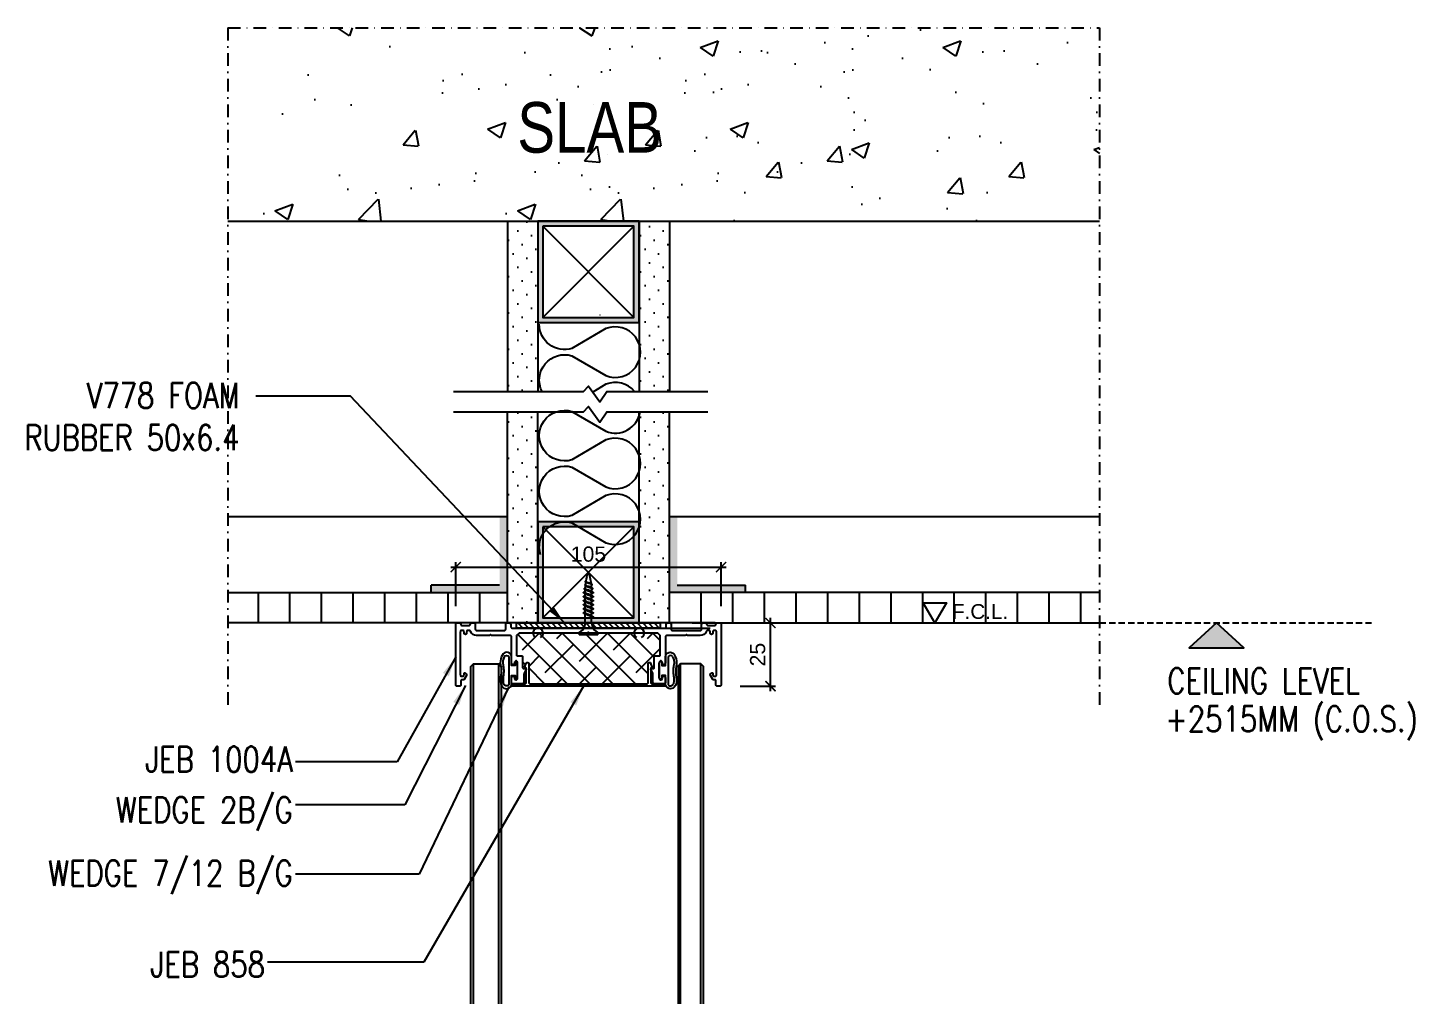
# Model space of a CAD drawing. Header units: millimetres. Extents: x 15742 to 451744, y -68201 to 290383.
# Drawn here: x 18895 to 19443, y 287188 to 287570 of the extents above; entities that cross this region are included whole.
import ezdxf
from ezdxf.enums import TextEntityAlignment as Align

# ---------------------------------------------------------------- set-up
doc = ezdxf.new("R2010")
doc.units = ezdxf.units.MM
doc.header["$LTSCALE"] = 10
doc.header["$MEASUREMENT"] = 0
doc.header["$PDMODE"] = 2
doc.header["$PDSIZE"] = -3
doc.linetypes.add('DASHDOT', pattern=[1, 0.5, -0.25, 0, -0.25])
doc.linetypes.add('HIDDEN', pattern=[0.375, 0.25, -0.125])
doc.layers.get('0').update_dxf_attribs({"linetype": 'CONTINUOUS'})
doc.layers.get('DEFPOINTS').update_dxf_attribs({"linetype": 'CONTINUOUS'})
for name, color, linetype in [('01APP', 1, 'CONTINUOUS'), ('03ABB', 3, 'CONTINUOUS'), ('03AFP', 3, 'CONTINUOUS'), ('03IPP-parttext', 7, 'CONTINUOUS'), ('04APP', 4, 'CONTINUOUS'), ('A-DETL-03', 3, 'CONTINUOUS'), ('A-FURN', 3, 'CONTINUOUS'), ('JEB-dim', 7, 'CONTINUOUS'), ('JEB-profile_0', 2, 'CONTINUOUS'), ('JEB-rockwool', 8, 'CONTINUOUS'), ('JEB-STAKE', 8, 'CONTINUOUS'), ('JEB-wedge', 2, 'CONTINUOUS'), ('Text', 7, 'CONTINUOUS')]:
    doc.layers.add(name, color=color, linetype=linetype)
doc.styles.add('DIM', font='ROMANS.shx', dxfattribs={"width": 0.8})
doc.styles.add('JDL', font='ARIALUNI.TTF', dxfattribs={"width": 0.8})
doc.styles.add('Swis721 Lt BT', font='swissl.ttf')
doc.dimstyles.new('1-1', dxfattribs={"dimtxt": 1.5, "dimasz": 1, "dimexe": 0.5, "dimexo": 2, "dimgap": 0.5, "dimtad": 1, "dimdec": 1, "dimrnd": 1, "dimzin": 12, "dimdsep": 46, "dimtxsty": 'Swis721 Lt BT', "dimblk": 'ARCHTICK', "dimcen": 2, "dimdle": 0.5, "dimclrd": 7, "dimclre": 7, "dimclrt": 2, "dimadec": 0, "dimazin": 0, "dimtfac": 1, "dimtdec": 1, "dimtmove": 0, "dimatfit": 3, "dimfxl": 0, "dimtolj": 1, "dimtzin": 0, "dimarcsym": 0})
doc.dimstyles.new('D-5', dxfattribs={"dimscale": 5, "dimtxt": 2, "dimasz": 1.5, "dimexe": 1, "dimexo": 1, "dimgap": 1, "dimtad": 1, "dimdec": 0, "dimzin": 0, "dimdsep": 46, "dimtxsty": 'DIM', "dimblk": 'ARCHTICK', "dimcen": 0, "dimclrd": 8, "dimclre": 8, "dimclrt": 3, "dimadec": 0, "dimazin": 0, "dimtfac": 0.5, "dimtdec": 0, "dimtix": 1, "dimtofl": 0, "dimtmove": 2, "dimatfit": 3, "dimfxl": 0, "dimtolj": 1, "dimtzin": 0, "dimarcsym": 0})
doc.dimstyles.new('JEB_SD_1-5', dxfattribs={"dimscale": 4, "dimtxt": 1.5, "dimasz": 1, "dimexe": 0.5, "dimexo": 2, "dimgap": 0.5, "dimtad": 1, "dimdec": 1, "dimlfac": -25, "dimrnd": 1, "dimzin": 12, "dimdsep": 46, "dimtxsty": 'Swis721 Lt BT', "dimblk": 'ARCHTICK', "dimcen": 2, "dimdle": 0.5, "dimclrd": 7, "dimclre": 7, "dimclrt": 4, "dimadec": 0, "dimazin": 0, "dimtfac": 1, "dimtdec": 1, "dimtmove": 0, "dimatfit": 3, "dimfxl": 0, "dimtolj": 1, "dimtzin": 0, "dimarcsym": 0})
pattern_1 = [(45, (-2009.422, 568.3564), (-1.79605122, 5.38815367), [0, -5.08])]

# ---------------------------------------------------------------- blocks, each defined once
blk = doc.blocks.new('JEB 858')
at = {"color": 2}
blk.add_lwpolyline([(-30.33, -0.5), (-29.98, -0.9, 0.217578), (-29.75, -1), (-25.1, -1, -0.414214), (-24.6, -1.5), (-24.6, -7.01, -0.365977), (-24.85, -7.3, 0.468466), (-25.08, -7.7), (-24.57, -9.11, 0.8391), (-23.6, -8.94), (-23.6, -1.5, -0.414214), (-23.1, -1), (0, -1), (23.1, -1, -0.414214), (23.6, -1.5), (23.6, -8.94, 0.8391), (24.57, -9.11), (25.08, -7.7, 0.468466), (24.85, -7.3, -0.365977), (24.6, -7.01), (24.6, -1.5, -0.414214), (25.1, -1), (29.75, -1, 0.217578), (29.98, -0.9), (30.33, -0.5, 0.642605), (30.1, 0), (0, 0), (-30.1, 0, 0.642605)], format="xyb", close=True, dxfattribs=at)
blk = doc.blocks.new('_ARCHTICK')
at = {"color": 0, "linetype": 'ByBlock', "const_width": 0.15}
blk.add_lwpolyline([(-0.5, -0.5), (0.5, 0.5)], dxfattribs=at)
blk = doc.blocks.new('*D1009')
at = {"layer": 'DEFPOINTS', "color": 0}
for p in [(19168.63, 287334.43), (19188.68, 287334.43), (19168.63, 287309.43)]:
    blk.add_point(p, dxfattribs=at)
at = {"layer": 'JEB-dim', "color": 7, "lineweight": -2}
for p, q in [((19176.63, 287334.43), (19190.68, 287334.43)), ((19188.68, 287307.43), (19188.68, 287336.43)), ((19176.63, 287309.43), (19190.68, 287309.43))]:
    blk.add_line(p, q, dxfattribs=at)
at = {"layer": 'JEB-dim', "color": 7, "lineweight": -2, "xscale": 4, "yscale": 4, "zscale": 4}
for p, rotation in [((19188.68, 287334.43), 90), ((19188.68, 287309.43), 270)]:
    blk.add_blockref('_ARCHTICK', p, dxfattribs=dict(at, rotation=rotation))
at = {"layer": 'JEB-dim', "color": 4, "insert": (19183.6, 287321.93), "char_height": 6, "attachment_point": 5, "rotation": 90, "style": 'Swis721 Lt BT'}
blk.add_mtext('\\A1;25', dxfattribs=at)
blk = doc.blocks.new('*D1010')
at = {"layer": 'DEFPOINTS', "color": 0}
for p in [(19169.13, 287356.51), (19064.33, 287333.13), (19169.13, 287333.13)]:
    blk.add_point(p, dxfattribs=at)
at = {"layer": 'JEB-dim', "color": 7, "lineweight": -2}
for p, q in [((19062.33, 287356.51), (19171.13, 287356.51)), ((19064.33, 287341.13), (19064.33, 287358.51)), ((19169.13, 287341.13), (19169.13, 287358.51))]:
    blk.add_line(p, q, dxfattribs=at)
at = {"layer": 'JEB-dim', "color": 7, "lineweight": -2, "xscale": 4, "yscale": 4, "zscale": 4, "rotation": 180}
blk.add_blockref('_ARCHTICK', (19064.33, 287356.51), dxfattribs=at)
at = {"layer": 'JEB-dim', "color": 7, "lineweight": -2, "xscale": 4, "yscale": 4, "zscale": 4}
blk.add_blockref('_ARCHTICK', (19169.13, 287356.51), dxfattribs=at)
at = {"layer": 'JEB-dim', "color": 4, "insert": (19116.73, 287361.6), "char_height": 6, "attachment_point": 5, "style": 'Swis721 Lt BT'}
blk.add_mtext('\\A1;105', dxfattribs=at)
blk = doc.blocks.new('25mm SCREW')
at = {"color": 9}
for p, q in [((0, 3.68), (0, -3.68)), ((0.6, 4), (0.6, -4)), ((4.8, 1.25), (8.14, 1.25)), ((8.76, 1.25), (9.77, 1.25)), ((10.36, 1.25), (11.37, 1.25)), ((11.96, 1.25), (12.97, 1.25)), ((13.56, 1.25), (14.57, 1.25)), ((15.16, 1.25), (16.17, 1.25)), ((16.76, 1.25), (17.77, 1.25)), ((4.8, -1.25), (6.83, -1.25)), ((7.42, -1.25), (8.43, -1.25)), ((7.62, -1.25), (8.63, -1.25)), ((9.02, -1.25), (10.03, -1.25)), ((10.62, -1.25), (11.63, -1.25)), ((12.22, -1.25), (13.23, -1.25)), ((13.82, -1.25), (14.83, -1.25)), ((15.42, -1.25), (16.43, -1.25)), ((18, -1.25), (17.02, -1.25))]:
    blk.add_line(p, q, dxfattribs=at)
for points in [[(8.04, 0.88, -0.007211), (7.94, 0.72, -0.013432), (7.89, 0.62, -0.001098), (7.84, 0.51, -0.000857), (7.77, 0.36, -0.019314), (7.71, 0.23, -0.011428), (7.63, 0)], [(7.79, 0, 0.00874), (7.87, 0.34, 0.014813), (7.93, 0.55, 0.000516), (8.05, 0.92, 0.005844), (8.06, 0.95, 0.005718), (8.14, 1.18, 0.004423), (8.26, 1.48, 0.00694), (8.28, 1.53, 0.003175), (8.33, 1.65, 0.052183), (8.39, 1.76, 0.054831), (8.48, 1.85, 0.087485), (8.53, 1.89, 0.095559), (8.59, 1.9, 0.095559), (8.65, 1.89, 0.087485), (8.71, 1.85, 0.054831), (8.8, 1.76, 0.052612), (8.86, 1.65, 0.002747), (8.89, 1.59, 0.001409), (8.93, 1.48, 0.008345), (8.97, 1.39, 0.005513), (9.02, 1.25)], [(8.76, 1.25, -0.049214), (8.67, 1.23, -0.089797), (8.63, 1.21, -0.029721), (8.54, 1.13, -0.054891), (8.49, 1.08, -0.005456), (8.44, 1.01, -0.008961), (8.42, 0.96, -0.006282), (8.31, 0.78, -0.007741), (8.23, 0.62, -0.007812), (8.21, 0.6, -0.000915), (8.1, 0.36, -0.019256), (8.04, 0.23, -0.011428), (7.96, 0)], [(9.64, 0.88, -0.007211), (9.54, 0.72, -0.013432), (9.49, 0.62, -0.001098), (9.44, 0.51, -0.000857), (9.37, 0.36, -0.019314), (9.31, 0.23, -0.011428), (9.23, 0)], [(9.39, 0, 0.00874), (9.47, 0.34, 0.014813), (9.53, 0.55, 0.000516), (9.65, 0.92, 0.005844), (9.66, 0.95, 0.005718), (9.74, 1.18, 0.004423), (9.86, 1.48, 0.00694), (9.88, 1.53, 0.003175), (9.93, 1.65, 0.052183), (9.99, 1.76, 0.054831), (10.08, 1.85, 0.087485), (10.13, 1.89, 0.095559), (10.19, 1.9, 0.095559), (10.25, 1.89, 0.087485), (10.31, 1.85, 0.054831), (10.4, 1.76, 0.052612), (10.46, 1.65, 0.002747), (10.49, 1.59, 0.001409), (10.53, 1.48, 0.008345), (10.57, 1.39, 0.005513), (10.62, 1.25)], [(10.36, 1.25, -0.049214), (10.27, 1.23, -0.089797), (10.23, 1.21, -0.029721), (10.14, 1.13, -0.054891), (10.09, 1.08, -0.005456), (10.04, 1.01, -0.008961), (10.02, 0.96, -0.006282), (9.91, 0.78, -0.007741), (9.83, 0.62, -0.007812), (9.81, 0.6, -0.000915), (9.7, 0.36, -0.019256), (9.64, 0.23, -0.011428), (9.56, 0)], [(11.24, 0.88, -0.007211), (11.14, 0.72, -0.013432), (11.09, 0.62, -0.001098), (11.04, 0.51, -0.000857), (10.97, 0.36, -0.019314), (10.91, 0.23, -0.011428), (10.83, 0)], [(10.99, 0, 0.00874), (11.07, 0.34, 0.014813), (11.13, 0.55, 0.000516), (11.25, 0.92, 0.005844), (11.26, 0.95, 0.005718), (11.34, 1.18, 0.004423), (11.46, 1.48, 0.00694), (11.48, 1.53, 0.003175), (11.53, 1.65, 0.052183), (11.59, 1.76, 0.054831), (11.68, 1.85, 0.087485), (11.73, 1.89, 0.095559), (11.79, 1.9, 0.095559), (11.85, 1.89, 0.087485), (11.91, 1.85, 0.054831), (12, 1.76, 0.052612), (12.06, 1.65, 0.002747), (12.09, 1.59, 0.001409), (12.13, 1.48, 0.008345), (12.17, 1.39, 0.005513), (12.22, 1.25)], [(11.96, 1.25, -0.049214), (11.87, 1.23, -0.089797), (11.83, 1.21, -0.029721), (11.74, 1.13, -0.054891), (11.69, 1.08, -0.005456), (11.64, 1.01, -0.008961), (11.62, 0.96, -0.006282), (11.51, 0.78, -0.007741), (11.43, 0.62, -0.007812), (11.41, 0.6, -0.000915), (11.3, 0.36, -0.019256), (11.24, 0.23, -0.011428), (11.16, 0)], [(12.84, 0.88, -0.007211), (12.74, 0.72, -0.013432), (12.69, 0.62, -0.001098), (12.64, 0.51, -0.000857), (12.57, 0.36, -0.019314), (12.51, 0.23, -0.011428), (12.43, 0)], [(12.59, 0, 0.00874), (12.67, 0.34, 0.014813), (12.73, 0.55, 0.000516), (12.85, 0.92, 0.005844), (12.86, 0.95, 0.005718), (12.94, 1.18, 0.004423), (13.06, 1.48, 0.00694), (13.08, 1.53, 0.003175), (13.13, 1.65, 0.052183), (13.19, 1.76, 0.054831), (13.28, 1.85, 0.087485), (13.33, 1.89, 0.095559), (13.39, 1.9, 0.095559), (13.45, 1.89, 0.087485), (13.51, 1.85, 0.054831), (13.6, 1.76, 0.052612), (13.66, 1.65, 0.002747), (13.69, 1.59, 0.001409), (13.73, 1.48, 0.008345), (13.77, 1.39, 0.005513), (13.82, 1.25)], [(13.56, 1.25, -0.049214), (13.47, 1.23, -0.089797), (13.43, 1.21, -0.029721), (13.34, 1.13, -0.054891), (13.29, 1.08, -0.005456), (13.24, 1.01, -0.008961), (13.22, 0.96, -0.006282), (13.11, 0.78, -0.007741), (13.03, 0.62, -0.007812), (13.01, 0.6, -0.000915), (12.9, 0.36, -0.019256), (12.84, 0.23, -0.011428), (12.76, 0)], [(14.44, 0.88, -0.007211), (14.34, 0.72, -0.013432), (14.29, 0.62, -0.001098), (14.24, 0.51, -0.000857), (14.17, 0.36, -0.019314), (14.11, 0.23, -0.011428), (14.03, 0)], [(14.19, 0, 0.00874), (14.27, 0.34, 0.014813), (14.33, 0.55, 0.000516), (14.45, 0.92, 0.005844), (14.46, 0.95, 0.005718), (14.54, 1.18, 0.004423), (14.66, 1.48, 0.00694), (14.68, 1.53, 0.003175), (14.73, 1.65, 0.052183), (14.79, 1.76, 0.054831), (14.88, 1.85, 0.087485), (14.93, 1.89, 0.095559), (14.99, 1.9, 0.095559), (15.05, 1.89, 0.087485), (15.11, 1.85, 0.054831), (15.2, 1.76, 0.052612), (15.26, 1.65, 0.002747), (15.29, 1.59, 0.001409), (15.33, 1.48, 0.008345), (15.37, 1.39, 0.005513), (15.42, 1.25)], [(15.16, 1.25, -0.049214), (15.07, 1.23, -0.089797), (15.03, 1.21, -0.029721), (14.94, 1.13, -0.054891), (14.89, 1.08, -0.005456), (14.84, 1.01, -0.008961), (14.82, 0.96, -0.006282), (14.71, 0.78, -0.007741), (14.63, 0.62, -0.007812), (14.61, 0.6, -0.000915), (14.5, 0.36, -0.019256), (14.44, 0.23, -0.011428), (14.36, 0)], [(16.04, 0.88, -0.007211), (15.94, 0.72, -0.013432), (15.89, 0.62, -0.001098), (15.84, 0.51, -0.000857), (15.77, 0.36, -0.019314), (15.71, 0.23, -0.011428), (15.63, 0)], [(15.79, 0, 0.00874), (15.87, 0.34, 0.014813), (15.93, 0.55, 0.000516), (16.05, 0.92, 0.005844), (16.06, 0.95, 0.005718), (16.14, 1.18, 0.004423), (16.26, 1.48, 0.00694), (16.28, 1.53, 0.003175), (16.33, 1.65, 0.052183), (16.39, 1.76, 0.054831), (16.48, 1.85, 0.087485), (16.53, 1.89, 0.095559), (16.59, 1.9, 0.095559), (16.65, 1.89, 0.087485), (16.71, 1.85, 0.054831), (16.8, 1.76, 0.052612), (16.86, 1.65, 0.002747), (16.89, 1.59, 0.001409), (16.93, 1.48, 0.008345), (16.97, 1.39, 0.005513), (17.02, 1.25)], [(16.76, 1.25, -0.049214), (16.67, 1.23, -0.089797), (16.63, 1.21, -0.029721), (16.54, 1.13, -0.054891), (16.49, 1.08, -0.005456), (16.44, 1.01, -0.008961), (16.42, 0.96, -0.006282), (16.31, 0.78, -0.007741), (16.23, 0.62, -0.007812), (16.21, 0.6, -0.000915), (16.1, 0.36, -0.019256), (16.04, 0.23, -0.011428), (15.96, 0)], [(17.62, 0.81, -0.013147), (17.48, 0.57, -0.013432), (17.44, 0.5, -0.001098), (17.4, 0.41, -0.000857), (17.34, 0.29, -0.019314), (17.29, 0.18, -0.011428), (17.23, 0)], [(19.11, 0.73, -0.013147), (18.98, 0.51, -0.013432), (18.95, 0.45, -0.001098), (18.91, 0.37, -0.000857), (18.85, 0.26, -0.019314), (18.81, 0.16, -0.011428), (18.75, 0)], [(7.79, 0, 0.00874), (7.71, -0.34, 0.014813), (7.66, -0.55, 0.000516), (7.54, -0.92, 0.005844), (7.53, -0.95, 0.005718), (7.45, -1.18, 0.004423), (7.33, -1.48, 0.00694), (7.31, -1.53, 0.003175), (7.26, -1.65, 0.052183), (7.2, -1.76, 0.054831), (7.11, -1.85, 0.087485), (7.05, -1.89, 0.095559), (6.99, -1.9, 0.095559), (6.93, -1.89, 0.087485), (6.88, -1.85, 0.054831), (6.79, -1.76, 0.052612), (6.73, -1.65, 0.002747), (6.7, -1.59, 0.001409), (6.66, -1.48, 0.008345), (6.62, -1.39, 0.005513), (6.57, -1.25)], [(6.83, -1.25, -0.049214), (6.91, -1.23, -0.089797), (6.96, -1.21, -0.029721), (7.05, -1.13, -0.054891), (7.09, -1.08, -0.005456), (7.14, -1.01, -0.008961), (7.17, -0.96, -0.006282), (7.28, -0.78, -0.007741), (7.36, -0.63, -0.007812), (7.38, -0.6, -0.000915), (7.49, -0.36, -0.019256), (7.55, -0.23, -0.011428), (7.63, 0)], [(7.55, -0.88, -0.007211), (7.65, -0.72, -0.013432), (7.69, -0.63, -0.001098), (7.75, -0.51, -0.000857), (7.82, -0.36, -0.019314), (7.88, -0.23, -0.011428), (7.96, 0)], [(9.39, 0, 0.00874), (9.31, -0.34, 0.014813), (9.26, -0.55, 0.000516), (9.14, -0.92, 0.005844), (9.13, -0.95, 0.005718), (9.05, -1.18, 0.004423), (8.93, -1.48, 0.00694), (8.91, -1.53, 0.003175), (8.86, -1.65, 0.052183), (8.8, -1.76, 0.054831), (8.71, -1.85, 0.087485), (8.65, -1.89, 0.095559), (8.59, -1.9, 0.095559), (8.53, -1.89, 0.087485), (8.48, -1.85, 0.054831), (8.39, -1.76, 0.052612), (8.33, -1.65, 0.002747), (8.3, -1.59, 0.001409), (8.26, -1.48, 0.008345), (8.22, -1.39, 0.005513), (8.17, -1.25)], [(8.43, -1.25, -0.049214), (8.51, -1.23, -0.089797), (8.56, -1.21, -0.029721), (8.65, -1.13, -0.054891), (8.69, -1.08, -0.005456), (8.74, -1.01, -0.008961), (8.77, -0.96, -0.006282), (8.88, -0.78, -0.007741), (8.96, -0.63, -0.007812), (8.98, -0.6, -0.000915), (9.09, -0.36, -0.019256), (9.15, -0.23, -0.011428), (9.23, 0)], [(9.15, -0.88, -0.007211), (9.25, -0.72, -0.013432), (9.29, -0.63, -0.001098), (9.35, -0.51, -0.000857), (9.42, -0.36, -0.019314), (9.48, -0.23, -0.011428), (9.56, 0)], [(10.99, 0, 0.00874), (10.91, -0.34, 0.014813), (10.86, -0.55, 0.000516), (10.74, -0.92, 0.005844), (10.73, -0.95, 0.005718), (10.65, -1.18, 0.004423), (10.53, -1.48, 0.00694), (10.51, -1.53, 0.003175), (10.46, -1.65, 0.052183), (10.4, -1.76, 0.054831), (10.31, -1.85, 0.087485), (10.25, -1.89, 0.095559), (10.19, -1.9, 0.095559), (10.13, -1.89, 0.087485), (10.08, -1.85, 0.054831), (9.99, -1.76, 0.052612), (9.93, -1.65, 0.002747), (9.9, -1.59, 0.001409), (9.86, -1.48, 0.008345), (9.82, -1.39, 0.005513), (9.77, -1.25)], [(10.03, -1.25, -0.049214), (10.11, -1.23, -0.089797), (10.16, -1.21, -0.029721), (10.25, -1.13, -0.054891), (10.29, -1.08, -0.005456), (10.34, -1.01, -0.008961), (10.37, -0.96, -0.006282), (10.48, -0.78, -0.007741), (10.56, -0.63, -0.007812), (10.58, -0.6, -0.000915), (10.69, -0.36, -0.019256), (10.75, -0.23, -0.011428), (10.83, 0)], [(10.75, -0.88, -0.007211), (10.85, -0.72, -0.013432), (10.89, -0.63, -0.001098), (10.95, -0.51, -0.000857), (11.02, -0.36, -0.019314), (11.08, -0.23, -0.011428), (11.16, 0)], [(12.59, 0, 0.00874), (12.51, -0.34, 0.014813), (12.46, -0.55, 0.000516), (12.34, -0.92, 0.005844), (12.33, -0.95, 0.005718), (12.25, -1.18, 0.004423), (12.13, -1.48, 0.00694), (12.11, -1.53, 0.003175), (12.06, -1.65, 0.052183), (12, -1.76, 0.054831), (11.91, -1.85, 0.087485), (11.85, -1.89, 0.095559), (11.79, -1.9, 0.095559), (11.73, -1.89, 0.087485), (11.68, -1.85, 0.054831), (11.59, -1.76, 0.052612), (11.53, -1.65, 0.002747), (11.5, -1.59, 0.001409), (11.46, -1.48, 0.008345), (11.42, -1.39, 0.005513), (11.37, -1.25)], [(11.63, -1.25, -0.049214), (11.71, -1.23, -0.089797), (11.76, -1.21, -0.029721), (11.85, -1.13, -0.054891), (11.89, -1.08, -0.005456), (11.94, -1.01, -0.008961), (11.97, -0.96, -0.006282), (12.08, -0.78, -0.007741), (12.16, -0.63, -0.007812), (12.18, -0.6, -0.000915), (12.29, -0.36, -0.019256), (12.35, -0.23, -0.011428), (12.43, 0)], [(12.35, -0.88, -0.007211), (12.45, -0.72, -0.013432), (12.49, -0.63, -0.001098), (12.55, -0.51, -0.000857), (12.62, -0.36, -0.019314), (12.68, -0.23, -0.011428), (12.76, 0)], [(14.19, 0, 0.00874), (14.11, -0.34, 0.014813), (14.06, -0.55, 0.000516), (13.94, -0.92, 0.005844), (13.93, -0.95, 0.005718), (13.85, -1.18, 0.004423), (13.73, -1.48, 0.00694), (13.71, -1.53, 0.003175), (13.66, -1.65, 0.052183), (13.6, -1.76, 0.054831), (13.51, -1.85, 0.087485), (13.45, -1.89, 0.095559), (13.39, -1.9, 0.095559), (13.33, -1.89, 0.087485), (13.28, -1.85, 0.054831), (13.19, -1.76, 0.052612), (13.13, -1.65, 0.002747), (13.1, -1.59, 0.001409), (13.06, -1.48, 0.008345), (13.02, -1.39, 0.005513), (12.97, -1.25)], [(13.23, -1.25, -0.049214), (13.31, -1.23, -0.089797), (13.36, -1.21, -0.029721), (13.45, -1.13, -0.054891), (13.49, -1.08, -0.005456), (13.54, -1.01, -0.008961), (13.57, -0.96, -0.006282), (13.68, -0.78, -0.007741), (13.76, -0.63, -0.007812), (13.78, -0.6, -0.000915), (13.89, -0.36, -0.019256), (13.95, -0.23, -0.011428), (14.03, 0)], [(13.95, -0.88, -0.007211), (14.05, -0.72, -0.013432), (14.09, -0.63, -0.001098), (14.15, -0.51, -0.000857), (14.22, -0.36, -0.019314), (14.28, -0.23, -0.011428), (14.36, 0)], [(15.79, 0, 0.00874), (15.71, -0.34, 0.014813), (15.66, -0.55, 0.000516), (15.54, -0.92, 0.005844), (15.53, -0.95, 0.005718), (15.45, -1.18, 0.004423), (15.33, -1.48, 0.00694), (15.31, -1.53, 0.003175), (15.26, -1.65, 0.052183), (15.2, -1.76, 0.054831), (15.11, -1.85, 0.087485), (15.05, -1.89, 0.095559), (14.99, -1.9, 0.095559), (14.93, -1.89, 0.087485), (14.88, -1.85, 0.054831), (14.79, -1.76, 0.052612), (14.73, -1.65, 0.002747), (14.7, -1.59, 0.001409), (14.66, -1.48, 0.008345), (14.62, -1.39, 0.005513), (14.57, -1.25)], [(14.83, -1.25, -0.049214), (14.91, -1.23, -0.089797), (14.96, -1.21, -0.029721), (15.05, -1.13, -0.054891), (15.09, -1.08, -0.005456), (15.14, -1.01, -0.008961), (15.17, -0.96, -0.006282), (15.28, -0.78, -0.007741), (15.36, -0.63, -0.007812), (15.38, -0.6, -0.000915), (15.49, -0.36, -0.019256), (15.55, -0.23, -0.011428), (15.63, 0)], [(15.55, -0.88, -0.007211), (15.65, -0.72, -0.013432), (15.69, -0.63, -0.001098), (15.75, -0.51, -0.000857), (15.82, -0.36, -0.019314), (15.88, -0.23, -0.011428), (15.96, 0)], [(17.39, 0, 0.00874), (17.31, -0.34, 0.014813), (17.26, -0.55, 0.000516), (17.14, -0.92, 0.005844), (17.13, -0.95, 0.005718), (17.05, -1.18, 0.004423), (16.93, -1.48, 0.00694), (16.91, -1.53, 0.003175), (16.86, -1.65, 0.052183), (16.8, -1.76, 0.054831), (16.71, -1.85, 0.087485), (16.65, -1.89, 0.095559), (16.59, -1.9, 0.095559), (16.53, -1.89, 0.087485), (16.48, -1.85, 0.054831), (16.39, -1.76, 0.052612), (16.33, -1.65, 0.002747), (16.3, -1.59, 0.001409), (16.26, -1.48, 0.008345), (16.22, -1.39, 0.005513), (16.17, -1.25)], [(16.43, -1.25, -0.049214), (16.51, -1.23, -0.089797), (16.56, -1.21, -0.029721), (16.65, -1.13, -0.054891), (16.69, -1.08, -0.005456), (16.74, -1.01, -0.008961), (16.77, -0.96, -0.006282), (16.88, -0.78, -0.007741), (16.96, -0.63, -0.007812), (16.98, -0.6, -0.000915), (17.09, -0.36, -0.019256), (17.15, -0.23, -0.011428), (17.23, 0)], [(17.15, -0.88, -0.007211), (17.25, -0.72, -0.013432), (17.29, -0.63, -0.001098), (17.35, -0.51, -0.000857), (17.42, -0.36, -0.019314), (17.48, -0.23, -0.011428), (17.56, 0)], [(18.69, -0.79, -0.007211), (18.77, -0.64, -0.013432), (18.81, -0.56, -0.001098), (18.86, -0.46, -0.000857), (18.93, -0.32, -0.019314), (18.98, -0.2, -0.011428), (19.05, 0)], [(20.2, -0.7, -0.007211), (20.28, -0.57, -0.013432), (20.32, -0.5, -0.001098), (20.36, -0.4, -0.000857), (20.42, -0.28, -0.019314), (20.46, -0.18, -0.011428), (20.53, 0)]]:
    blk.add_lwpolyline(points, format="xyb", dxfattribs=at)
for centre, radius, start, end in [((2.69, -0.68), 5.13, 114.0339, 121.623), ((4.8, 5.83), 4.58, 203.5695, 270), ((26.17, -1.89), 8.97, 165.8306, 167.8335), ((20.5, -0.46), 3.12, 162.4358, 165.8306), ((177.1, -50.03), 167.39, 162.3176, 162.4358), ((30.86, -4.45), 14.02, 158.8972, 161.5161), ((18.86, 0.42), 1.31, 160.9782, 162.3176), ((26.58, -2.24), 9.46, 159.6678, 160.9782), ((32.53, -4.45), 15.81, 158.654, 159.6678), ((22.39, -1.18), 4.94, 154.4845, 158.8972), ((19.53, 0.63), 1.85, 157.0634, 158.654), ((25.98, -2.1), 8.86, 156.3359, 157.0634), ((18.38, 1.23), 0.559, 144.3872, 156.3359), ((18.34, 1.26), 0.506, 131.8335, 144.3872), ((190.32, -81.33), 191.03, 154.3856, 154.4845), ((18.11, 1.51), 0.172, 111.8342, 131.8335), ((18.1, 1.54), 0.145, 90, 111.8342), ((18, -18.97), 20.22, 86.3599, 89.8018), ((18.1, 1.54), 0.145, 68.1658, 90), ((18.09, 1.51), 0.172, 48.1665, 68.1658), ((17.87, 1.26), 0.509, 35.6128, 48.1665), ((17.83, 1.24), 0.552, 23.5662, 35.6128), ((13.7, -0.56), 5.06, 22.9366, 23.5662), ((0.64, -6.09), 19.24, 22.6138, 22.9366), ((16.06, 0.33), 2.54, 21.1186, 22.6138), ((26.76, -1.69), 8.04, 165.8306, 167.8335), ((21.68, -0.41), 2.8, 162.4358, 165.8306), ((161.98, -44.82), 149.96, 162.3176, 162.4358), ((31.98, -4.32), 13.63, 158.8972, 161.5161), ((27.13, -2.01), 8.48, 159.6678, 160.9782), ((20.22, 0.37), 1.17, 160.9782, 162.3176), ((32.46, -3.98), 14.16, 158.654, 159.6678), ((23.74, -1.14), 4.8, 154.4845, 158.8972), ((20.82, 0.57), 1.66, 157.0634, 158.654), ((26.6, -1.88), 7.94, 156.3359, 157.0634), ((19.78, 1.11), 0.501, 144.3872, 156.3359), ((19.75, 1.13), 0.454, 131.8335, 144.3872), ((186.97, -79.06), 185.68, 154.3935, 154.4845), ((19.55, 1.36), 0.155, 111.8342, 131.8335), ((19.54, 1.38), 0.13, 90, 111.8342), ((19.54, 1.38), 0.13, 68.1658, 90), ((18, -18.97), 20.22, 82.2383, 85.6456), ((19.53, 1.36), 0.155, 48.1665, 68.1658), ((19.33, 1.13), 0.456, 35.6128, 48.1665), ((19.3, 1.11), 0.495, 23.5662, 35.6128), ((15.59, -0.51), 4.53, 22.9366, 23.5662), ((3.9, -5.46), 17.24, 22.6138, 22.9366), ((17.71, 0.3), 2.28, 22.5634, 22.6138), ((23.56, -1.07), 3.37, 158.8972, 161.5161), ((27.34, -1.5), 7.11, 165.8306, 167.8335), ((21.52, -0.28), 1.18, 155.9981, 158.8972), ((22.85, -0.36), 2.47, 162.4358, 165.8306), ((146.89, -39.63), 132.58, 162.3176, 162.4358), ((31.95, -3.82), 12.05, 158.8972, 161.5161), ((27.67, -1.78), 7.49, 159.6678, 160.9782), ((21.56, 0.33), 1.03, 160.9782, 162.3176), ((32.38, -3.52), 12.52, 158.654, 159.6678), ((24.67, -1.01), 4.25, 154.4845, 158.8972), ((22.09, 0.5), 1.47, 157.0634, 158.654), ((27.2, -1.66), 7.02, 156.3359, 157.0634), ((21.18, 0.98), 0.443, 144.3872, 156.3359), ((21.14, 1), 0.401, 131.8335, 144.3872), ((168.99, -69.89), 164.15, 154.401, 154.4845), ((20.97, 1.2), 0.137, 111.8342, 131.8335), ((20.96, 1.22), 0.115, 90, 111.8342), ((18, -18.97), 20.22, 69.7507, 81.6233), ((20.96, 1.22), 0.115, 68.1658, 90), ((20.95, 1.2), 0.137, 48.1665, 68.1658), ((20.77, 1), 0.403, 35.6128, 48.1665), ((20.74, 0.98), 0.437, 23.5662, 35.6128), ((17.47, -0.45), 4.01, 22.9366, 23.5662), ((7.13, -4.82), 15.24, 22.6138, 22.9366), ((19.34, 0.26), 2.01, 21.3273, 22.6138), ((2.69, 0.68), 5.13, 238.377, 245.9661), ((4.8, -5.83), 4.58, 90, 156.4305), ((20.25, -0.33), 2.57, 200.8972, 202.6138), ((35.84, 6.16), 19.45, 202.6138, 202.9366), ((22.64, 0.57), 5.11, 202.9366, 203.5662), ((18.46, -1.25), 0.558, 203.5662, 215.6128), ((18, 18.97), 20.22, 270, 270.0892), ((18.42, -1.28), 0.514, 215.6128, 228.1665), ((17.99, -1.12), 0.137, 286.69, 306.5895), ((17.45, -0.38), 1.05, 306.5895, 313.3991), ((18.2, -1.53), 0.174, 228.1665, 248.1658), ((18.19, -1.56), 0.147, 248.1658, 270), ((17.96, -0.92), 0.31, 313.3991, 325.9665), ((18.19, -1.56), 0.147, 270, 291.8342), ((14.78, 1.22), 4.14, 325.9665, 327.2169), ((18.18, -1.53), 0.174, 291.8342, 311.8335), ((16.97, -0.19), 1.53, 327.2169, 329.2705), ((10.9, 3.42), 8.6, 329.2705, 330.7103), ((17.95, -1.28), 0.512, 311.8335, 324.3872), ((17.91, -1.25), 0.565, 324.3872, 336.3359), ((13.46, 1.98), 5.66, 330.7103, 332.4845), ((10.22, 2.12), 8.96, 336.3359, 337.0634), ((16.74, -0.64), 1.87, 337.0634, 338.654), ((17.59, -0.17), 1, 332.4845, 334.2748), ((3.6, 4.5), 15.99, 338.654, 339.6678), ((-47.31, 31.1), 73.04, 334.2748, 334.4845), ((18, 18.97), 20.22, 271.4694, 274.8079), ((9.62, 2.27), 9.57, 339.6678, 340.9782), ((16.91, 0.45), 1.89, 334.4845, 338.8972), ((17.42, -0.42), 1.32, 340.9782, 342.3176), ((13.67, 1.7), 5.36, 338.8972, 341.5161), ((-142.57, 50.58), 169.24, 342.3176, 342.4358), ((15.77, 0.46), 3.16, 342.4358, 345.8306), ((10.03, 1.91), 9.07, 345.8306, 347.8335), ((35.37, 5.44), 17.2, 202.7064, 202.9366), ((23.7, 0.5), 4.52, 202.9366, 203.5662), ((20, -1.11), 0.494, 203.5662, 215.6128), ((19.97, -1.13), 0.455, 215.6128, 228.1665), ((19.77, -1.35), 0.154, 228.1665, 248.1658), ((19.65, -1.06), 0.129, 292.022, 306.5895), ((19.76, -1.38), 0.13, 248.1658, 270), ((19.13, -0.36), 0.996, 306.5895, 313.3991), ((19.76, -1.38), 0.13, 270, 291.8342), ((19.61, -0.87), 0.293, 313.3991, 325.9665), ((19.75, -1.35), 0.154, 291.8342, 311.8335), ((16.61, 1.15), 3.92, 325.9665, 327.2169), ((19.55, -1.13), 0.453, 311.8335, 324.3872), ((18.68, -0.18), 1.45, 327.2169, 329.2705), ((19.52, -1.1), 0.5, 324.3872, 336.3359), ((12.94, 3.24), 8.14, 329.2705, 330.7103), ((12.72, 1.88), 7.92, 336.3359, 337.0634), ((18.49, -0.57), 1.66, 337.0634, 338.654), ((15.36, 1.88), 5.36, 330.7103, 332.4845), ((6.87, 3.98), 14.13, 338.654, 339.6678), ((18, 18.97), 20.22, 275.7853, 290.2493), ((19.27, -0.16), 0.948, 332.4845, 334.2748), ((-42.14, 29.43), 69.12, 334.2748, 334.4845), ((12.19, 2), 8.46, 339.6678, 340.9782), ((19.08, -0.37), 1.17, 340.9782, 342.3176), ((-122.36, 44.72), 149.62, 342.3176, 342.4358), ((18.62, 0.43), 1.79, 334.4845, 338.8972), ((15.56, 1.61), 5.07, 338.8972, 341.5161), ((17.62, 0.41), 2.79, 342.4358, 345.8306), ((12.55, 1.69), 8.02, 345.8306, 347.8335)]:
    blk.add_arc(centre, radius, start, end, dxfattribs=at)
blk = doc.blocks.new('WEDGE 7 - 3')
at = {"color": 0}
blk.add_line((-5.45, 3.52), (5.74, 3.52), dxfattribs=at)
blk.add_lwpolyline([(6.61, 5.86, -0.61958), (5.5, 2.4), (2, 2.4), (2, 1), (3, 1, -1), (3, 0), (-3, 0, -1), (-3, 1), (-2, 1), (-2, 2.4), (-5.5, 2.4, -0.64843), (-6.5, 5.75)], format="xyb", dxfattribs=at)
for centre, radius, start, end in [((4.83, 4.41), 1.28, 315.5383, 60.4276), ((-4.96, 4.39), 0.996, 120.0826, 240.7259)]:
    blk.add_arc(centre, radius, start, end, dxfattribs=at)
blk.add_open_spline([(-6.5, 5.75), (-3.67, 7.61), (-0.63, 5.39), (5.15, 7.5), (6.61, 5.86)], degree=3, dxfattribs=at)
blk.add_open_spline([(-5.46, 5.25), (-5.43, 5.26), (-5.41, 5.26), (-4.71, 5.59), (-4.31, 5.71), (-3.56, 5.84), (-3.21, 5.84), (-2.46, 5.78), (-2.06, 5.71), (-1.18, 5.57), (-0.7, 5.5), (0.07, 5.47), (0.31, 5.47), (0.78, 5.49), (1.01, 5.51), (1.71, 5.57), (2.17, 5.63), (3.13, 5.73), (3.62, 5.77), (4.39, 5.75), (4.68, 5.71), (5.21, 5.65), (5.35, 5.59), (5.46, 5.53)], degree=3, knots=[0.531287, 0.531287, 0.531287, 0.531287, 0.595135, 0.595135, 1.791916, 1.791916, 2.988696, 2.988696, 4.185477, 4.185477, 5.382258, 5.382258, 5.900291, 5.900291, 6.418323, 6.418323, 7.454389, 7.454389, 8.685353, 8.685353, 9.647237, 9.647237, 10.278207, 10.278207, 10.278207, 10.278207], dxfattribs=at)
blk = doc.blocks.new('JEB 1004A')
at = {"color": 0}
blk.add_lwpolyline([(-28.1, 11), (-26.3, 11, 0.414214), (-26, 11.3), (-26, 15.7, -0.414214), (-25.7, 16), (-24.9, 16, 0.57735), (-24.64, 16.45), (-25.46, 17.87, -0.131652), (-25.5, 18.02), (-25.5, 21.5, 0.414214), (-26, 22), (-30.1, 22, 0.414214), (-30.4, 21.7), (-30.4, 19.6, 0.198912), (-30.31, 19.39), (-30.01, 19.09, 0.414214), (-29.59, 19.09), (-29.29, 19.39, 0.198912), (-29.2, 19.6), (-29.2, 19.9, -0.198912), (-29.11, 20.11), (-28.81, 20.41, -0.414214), (-28.39, 20.41), (-28.09, 20.11, -0.198912), (-28, 19.9), (-28, 16.75), (-28, 13.6, -0.198912), (-28.09, 13.39), (-28.39, 13.09, -0.414214), (-28.81, 13.09), (-29.11, 13.39, -0.198912), (-29.2, 13.6), (-29.2, 13.9, 0.198912), (-29.29, 14.11), (-29.59, 14.41, 0.414214), (-30.01, 14.41), (-30.31, 14.11, 0.198912), (-30.4, 13.9), (-30.4, 3.5, -0.414214), (-30.9, 3), (-38.15, 3, 0.198912), (-38.36, 2.91), (-38.49, 2.79, -0.414214), (-38.91, 2.79), (-39.04, 2.91, 0.198912), (-39.25, 3), (-44.2, 3, 0.317837), (-46.56, 1.33, -0.317837), (-47.03, 1), (-47.65, 1, -0.414214), (-48.15, 1.5), (-48.15, 2, 0.527231), (-48.83, 2.47, 0.309559), (-49.15, 2), (-49.15, 1.5, -0.414214), (-49.65, 1), (-50.15, 1, -0.414214), (-50.65, 1.5), (-50.65, 18.5, -0.414214), (-50.15, 19), (-49.65, 19, -0.414214), (-49.15, 18.5), (-49.15, 18, 0.677033), (-48.63, 17.79), (-48.29, 18.16, 0.332669), (-48.22, 18.75), (-49.14, 20.35, 0.267949), (-49.4, 20.5), (-50.1, 20.5, -0.414214), (-50.4, 20.8), (-50.4, 22.5, 0.414214), (-50.9, 23), (-51.9, 23, 0.414214), (-52.4, 22.5), (-52.4, -1.7, 0.414214), (-52.1, -2), (-50.9, -2, 0.414214), (-50.4, -1.5, -0.414214), (-49.9, -1), (-47.2, -1, -0.414214), (-46.7, -1.5, 0.414214), (-46.2, -2), (-45.2, -2, 0.414214), (-44.7, -1.5), (-44.7, 0.5, -0.414214), (-44.2, 1), (-33.2, 1, -0.414214), (-32.7, 0.5), (-32.7, -1.5, 0.414214), (-32.2, -2), (-31.2, -2, 0.414214), (-30.7, -1.5), (-30.7, -0.5, -0.414214), (-30.2, 0), (0, 0), (30.2, 0, -0.414214), (30.7, -0.5), (30.7, -1.5, 0.414214), (31.2, -2), (32.2, -2, 0.414214), (32.7, -1.5), (32.7, 0.5, -0.414214), (33.2, 1), (44.2, 1, -0.414214), (44.7, 0.5), (44.7, -1.5, 0.414214), (45.2, -2), (46.2, -2, 0.414214), (46.7, -1.5, -0.414214), (47.2, -1), (49.9, -1, -0.414214), (50.4, -1.5, 0.414214), (50.9, -2), (52.1, -2, 0.414214), (52.4, -1.7), (52.4, 22.5, 0.414214), (51.9, 23), (50.9, 23, 0.414214), (50.4, 22.5), (50.4, 20.8, -0.414214), (50.1, 20.5), (49.4, 20.5, 0.267949), (49.14, 20.35), (48.22, 18.75, 0.332669), (48.29, 18.16), (48.63, 17.79, 0.677033), (49.15, 18), (49.15, 18.5, -0.414214), (49.65, 19), (50.15, 19, -0.414214), (50.65, 18.5), (50.65, 1.5, -0.414214), (50.15, 1), (49.65, 1, -0.414214), (49.15, 1.5), (49.15, 2, 0.309559), (48.83, 2.47, 0.527231), (48.15, 2), (48.15, 1.5, -0.414214), (47.65, 1), (47.03, 1, -0.317837), (46.56, 1.33, 0.317837), (44.2, 3), (39.25, 3, 0.198912), (39.04, 2.91), (38.91, 2.79, -0.414214), (38.49, 2.79), (38.36, 2.91, 0.198912), (38.15, 3), (30.9, 3, -0.414214), (30.4, 3.5), (30.4, 13.9, 0.198912), (30.31, 14.11), (30.01, 14.41, 0.414214), (29.59, 14.41), (29.29, 14.11, 0.198912), (29.2, 13.9), (29.2, 13.6, -0.198912), (29.11, 13.39), (28.81, 13.09, -0.414214), (28.39, 13.09), (28.09, 13.39, -0.198912), (28, 13.6), (28, 16.75), (28, 19.9, -0.198912), (28.09, 20.11), (28.39, 20.41, -0.414214), (28.81, 20.41), (29.11, 20.11, -0.198912), (29.2, 19.9), (29.2, 19.6, 0.198912), (29.29, 19.39), (29.59, 19.09, 0.414214), (30.01, 19.09), (30.31, 19.39, 0.198912), (30.4, 19.6), (30.4, 21.7, 0.414214), (30.1, 22), (26, 22, 0.414214), (25.5, 21.5), (25.5, 18.02, -0.131652), (25.46, 17.87), (24.64, 16.45, 0.57735), (24.9, 16), (25.7, 16, -0.414214), (26, 15.7), (26, 11.3, 0.414214), (26.3, 11), (28.1, 11, -0.414214), (28.4, 10.7), (28.4, 3.21, -0.198912), (28.25, 2.85), (27.55, 2.15, -0.198912), (27.19, 2), (0.55, 2, 0.198912), (0.34, 1.91), (0.21, 1.79, -0.414214), (-0.21, 1.79), (-0.34, 1.91, 0.198912), (-0.55, 2), (-27.19, 2, -0.198912), (-27.55, 2.15), (-28.25, 2.85, -0.198912), (-28.4, 3.21), (-28.4, 10.7, -0.414214)], format="xyb", close=True, dxfattribs=at)
blk = doc.blocks.new('A$C574E1285')
at = {"layer": 'Text', "color": 3}
blk.add_lwpolyline([(-4.62, 8), (4.62, 8), (0, 0), (-4.62, 8)], dxfattribs=at)
at = {"layer": 'Text', "color": 3, "style": 'Swis721 Lt BT'}
blk.add_text('F.C.L.', height=5.85, dxfattribs=at).set_placement((6.8, 1.61))
blk = doc.blocks.new('HOLLOW')
at = {"layer": '03AFP'}
h = blk.add_hatch(color=1, dxfattribs=at)
h.paths.add_polyline_path([(0, 40), (0, 0), (40, 0), (40, 40)])
h.paths.add_polyline_path([(38, 38), (38, 2), (2, 2), (2, 38)], flags=16)
for points in [[(0, 40), (0, 0), (40, 0), (40, 40)], [(2, 38), (2, 2), (38, 2), (38, 38)]]:
    blk.add_lwpolyline(points, close=True, dxfattribs=at)

msp = doc.modelspace()

# ---------------------------------------------------------------- hatches: boundary and pattern name
h = msp.add_hatch()
h.set_pattern_fill('DOTS', color=256, scale=3.2, angle=45, style=0)
h.set_pattern_definition(pattern_1)
h.paths.add_polyline_path([(19084.5948, 287425.8925), (19096.7323, 287425.8925), (19096.7235, 287493.1528), (19084.5854, 287493.1008)])
h.paths.add_polyline_path([(19084.6211, 287236.2496), (19096.7569, 287236.2496), (19096.7569, 287236.846), (19084.621, 287236.846)])
h.paths.add_polyline_path([(19084.6062, 287334.4263), (19096.743, 287334.4263), (19096.7333, 287417.8029), (19084.5959, 287417.8029)])
h = msp.add_hatch()
h.set_pattern_fill('DOTS', color=256, scale=3.2, angle=45, style=0)
h.set_pattern_definition(pattern_1)
h.paths.add_polyline_path([(19148.9901, 287425.8925), (19136.8526, 287425.8925), (19136.8613, 287493.1528), (19148.9994, 287493.1008)])
h.paths.add_polyline_path([(19148.9637, 287236.2496), (19136.8279, 287236.2496), (19136.828, 287236.846), (19148.9638, 287236.846)])
h.paths.add_polyline_path([(19136.8418, 287334.4263), (19148.9786, 287334.4263), (19148.9889, 287417.8029), (19136.8515, 287417.8029)])
for points in [[(19081.6132, 287376.4758), (19084.7275, 287376.4758), (19084.7275, 287346.4758), (19054.8518, 287346.4758), (19054.8518, 287349.4758), (19081.6132, 287349.4758)], [(19151.8418, 287376.4758), (19148.7275, 287376.4758), (19148.7275, 287346.4758), (19178.6032, 287346.4758), (19178.6032, 287349.4758), (19151.8418, 287349.4758)], [(19364.9057, 287334.4263), (19364.9056, 287334.4263), (19354.0803, 287324.5637), (19375.731, 287324.5637)]]:
    msp.add_hatch(color=253).paths.add_polyline_path(points)
h = msp.add_hatch()
h.set_pattern_fill('ANSI31', scale=0.5, style=0)
h.set_pattern_definition([(315, (23466.1723, 288652.7604), (-1.122532, -1.122532), [])])
h.paths.add_polyline_path([(19088.3275, 287334.4263), (19145.1275, 287334.4263), (19145.1275, 287332.4263), (19088.3275, 287332.4263)])
at = {"layer": '03AFP'}
h = msp.add_hatch(dxfattribs=at)
h.set_pattern_fill('_U', color=256, scale=12.5, angle=90, style=0, pattern_type=0)
h.set_pattern_definition([(90, (2586.29, -2841.027), (-12.5, 8e-16), [])])
h.paths.add_polyline_path([(19084.7199, 287334.4284), (19084.7175, 287346.4284), (18975.7648, 287346.4263), (18975.7648, 287345.5948), (18977.9251, 287343.6317), (18975.7648, 287342.083), (18975.7648, 287334.4263)])
h.paths.add_polyline_path([(19148.7175, 287346.4242), (19148.7199, 287334.4242), (19317.5319, 287334.4263), (19317.5319, 287346.4263)])
at = {"layer": '04APP'}
h = msp.add_hatch(dxfattribs=at)
h.set_pattern_fill('AR-CONC', color=3, style=0)
h.set_pattern_definition([(50, (2600.87, -2841.03), (71.726018, -6.275213), [7.5, -82.5]), (355, (2600.87, -2841.03), (-13.875133, 75.219213), [6, -66]), (100.4514, (2606.85, -2841.55), (57.850938, 68.943954), [6.374019, -70.114211]), (46.1842, (2600.87, -2821.03), (106.724105, -16.551901), [11.25, -123.75]), (96.6356, (2609.77, -2822.41), (93.46627, 97.411787), [9.56103, -105.1713]), (351.1842, (2600.87, -2821.03), (93.466195, 97.41186), [9, -99]), (21, (2610.87, -2826.03), (59.690705, -40.261889), [7.5, -82.5]), (326, (2610.87, -2826.03), (24.331533, 72.515005), [6, -66]), (71.4514, (2615.846, -2829.38), (84.022263, 32.25305), [6.374019, -70.114211]), (37.5, (2600.872, -2841.027), (1.2159855, 33.2893854), [0, -65.2, 0, -67, 0, -66.25]), (7.5, (2600.87, -2841.027), (26.3069537, 39.441171), [0, -38.2, 0, -63.7, 0, -25.25]), (327.5, (2578.572, -2841.027), (53.3822436, -2.2554872), [0, -25, 0, -78, 0, -103.5]), (317.5, (2568.57, -2841.027), (58.318617, 10.010498), [0, -32.5, 0, -51.8, 0, -73.5])])
h.paths.add_polyline_path([(19276.4233, 287569.6601), (18985.6962, 287569.6601), (18985.6962, 287493.1762), (19276.4233, 287493.1762)])
h = msp.add_hatch(dxfattribs=at)
h.set_pattern_fill('AR-CONC', color=3, style=0)
h.set_pattern_definition([(50, (2696.71, -2841.03), (71.726018, -6.275213), [7.5, -82.5]), (355, (2696.71, -2841.03), (-13.875133, 75.219213), [6, -66]), (100.4514, (2702.69, -2841.55), (57.850938, 68.943954), [6.374019, -70.114211]), (46.1842, (2696.71, -2821.03), (106.724105, -16.551901), [11.25, -123.75]), (96.6356, (2705.6, -2822.41), (93.46627, 97.411787), [9.56103, -105.1713]), (351.1842, (2696.71, -2821.03), (93.466195, 97.41186), [9, -99]), (21, (2706.71, -2826.03), (59.690705, -40.261889), [7.5, -82.5]), (326, (2706.71, -2826.03), (24.331533, 72.515005), [6, -66]), (71.4514, (2711.685, -2829.38), (84.022263, 32.25305), [6.374019, -70.114211]), (37.5, (2696.71, -2841.027), (1.2159855, 33.2893854), [0, -65.2, 0, -67, 0, -66.25]), (7.5, (2696.71, -2841.027), (26.3069537, 39.441171), [0, -38.2, 0, -63.7, 0, -25.25]), (327.5, (2674.41, -2841.027), (53.3822436, -2.2554872), [0, -25, 0, -78, 0, -103.5]), (317.5, (2664.41, -2841.027), (58.318617, 10.010498), [0, -32.5, 0, -51.8, 0, -73.5])])
h.paths.add_polyline_path([(19318.6981, 287493.1762), (19318.6981, 287569.6601), (19081.5354, 287569.6601), (19081.5354, 287493.1762)])
at = {"layer": 'JEB-rockwool'}
h = msp.add_hatch(dxfattribs=at)
h.set_pattern_fill('ANSI38,_O', color=256, scale=2)
h.set_pattern_definition([(315, (19088.3275, 287330.426), (-4.4901, -4.4901), []), (225, (19088.3275, 287330.426), (-13.4704, -4.4901), [15.875, -9.525])])
h.paths.add_polyline_path([(19142.7275, 287316.7263, -0.41421356), (19142.4275, 287316.4263), (19141.6275, 287316.4263, 0.41421356), (19141.3275, 287316.1263), (19141.3275, 287316.4347, -0.36597738), (19141.5775, 287316.7305, 0.46846579), (19141.8094, 287317.1289), (19141.2973, 287318.5358, 0.83909963), (19140.3275, 287318.3648), (19140.3275, 287310.9263, -0.41421356), (19139.8275, 287310.4263), (19116.7275, 287310.4263), (19093.6275, 287310.4263, -0.41421356), (19093.1275, 287310.9263), (19093.1275, 287318.3648, 0.83909963), (19092.1577, 287318.5358), (19091.6456, 287317.1289, 0.46846579), (19091.8775, 287316.7305, -0.36597738), (19092.1275, 287316.4347), (19092.1275, 287316.1263, 0.41421356), (19091.8275, 287316.4263), (19091.0275, 287316.4263, -0.41421356), (19090.7275, 287316.7263), (19090.7275, 287321.1263, 0.41421356), (19090.4275, 287321.4263), (19088.6275, 287321.4263, -0.41421356), (19088.3275, 287321.7263), (19088.3275, 287329.2192, -0.19891237), (19088.4739, 287329.5727), (19089.1811, 287330.2799, -0.19891237), (19089.5346, 287330.4263), (19112.7275, 287330.4263, 0.03312588), (19113.0442, 287329.8263), (19120.4108, 287329.8263, 0.03312588), (19120.7275, 287330.4263), (19143.9204, 287330.4263, -0.19891237), (19144.2739, 287330.2799), (19144.9811, 287329.5727, -0.19891237), (19145.1275, 287329.2192), (19145.1275, 287321.7263, -0.41421356), (19144.8275, 287321.4263), (19143.0275, 287321.4263, 0.41421356), (19142.7275, 287321.1263)])

# ---------------------------------------------------------------- linework, layer by layer
at = {"color": 253}
for p, q in [((19084.7133, 287376.4263), (18974.234, 287376.4263)), ((19318.6981, 287376.4263), (19148.7133, 287376.4263))]:
    msp.add_line(p, q, dxfattribs=at)
msp.add_line((19166.8515, 287334.4263), (19066.7206, 287334.4263))
at = {"color": 7}
for p, q in [((19071.2925, 286896.3763), (19071.2925, 287318.2573)), ((19081.2925, 286896.3763), (19081.2925, 287318.2573)), ((19153.1625, 286896.3763), (19153.1625, 287318.2573)), ((19161.1625, 286896.3763), (19161.1625, 287318.2573))]:
    msp.add_line(p, q, dxfattribs=at)
msp.add_lwpolyline([(19088.3275, 287334.4263), (19145.1275, 287334.4263), (19145.1275, 287332.4263), (19088.3275, 287332.4263)], close=True, dxfattribs=at)
msp.add_lwpolyline([(19364.9057, 287334.4263), (19354.0803, 287324.5637), (19375.731, 287324.5637)], close=True)
at = {"color": 4}
for points in [[(19070.2925, 286896.3763), (19070.2925, 287317.2573), (19071.2925, 287318.2573), (19081.2925, 287318.2573), (19082.2925, 287317.2573), (19082.2925, 286896.3763)], [(19162.1625, 286896.3763), (19162.1625, 287317.2573), (19161.1625, 287318.2573), (19153.1625, 287318.2573), (19152.1625, 287317.2573), (19152.1625, 286896.3763)]]:
    msp.add_lwpolyline(points, dxfattribs=at)
at = {"layer": '01APP', "color": 1}
for points in [[(19098.4151, 287425.8925, -0.66189622), (19110.2175, 287440.0218), (19123.6165, 287432.1614, 1.4743888), (19123.6165, 287450.7433), (19110.2175, 287442.8829, -0.50516197), (19097.3151, 287452.5102)], [(19134.9651, 287425.8925, 0.32305988), (19123.6165, 287428.7433), (19118.425, 287425.6977)], [(19097.8087, 287361.3489, -0.6065369), (19110.2175, 287374.0218), (19123.6165, 287366.1614, 1.4743888), (19123.6165, 287384.7433), (19110.2175, 287376.8829, -1.34830256), (19110.2175, 287396.0218), (19123.6165, 287388.1614, 1.4743888), (19123.6165, 287406.7433), (19110.2175, 287398.8829, -1.34830256), (19110.2175, 287418.0218), (19123.6165, 287410.1614, 0.47811103), (19137.1779, 287417.8029)]]:
    msp.add_lwpolyline(points, format="xyb", dxfattribs=at)
at = {"layer": '03ABB', "color": 4, "linetype": 'DASHDOT'}
for p, q in [((18974.234, 287569.6601), (19318.6981, 287569.6601)), ((18974.234, 287569.6601), (18974.234, 287301.1725)), ((19318.6981, 287569.6601), (19318.6981, 287301.1725))]:
    msp.add_line(p, q, dxfattribs=at)
at = {"layer": '03ABB', "color": 3}
msp.add_line((18974.234, 287493.1762), (19318.6981, 287493.1762), dxfattribs=at)
at = {"layer": '03ABB'}
msp.add_line((19121.2061, 287456.1762), (19121.2061, 287456.1268), dxfattribs=at)
msp.add_line((19121.2061, 287456.1762), (19121.2061, 287456.1268), dxfattribs=at)
at = {"layer": '03ABB', "color": 5}
for points in [[(19063.4354, 287425.8925), (19114.7735, 287425.8925), (19116.7366, 287428.0527), (19121.1794, 287421.8559), (19123.969, 287425.8925), (19163.9579, 287425.8925)], [(19063.4354, 287417.8029), (19114.7735, 287417.8029), (19116.7366, 287419.9631), (19121.1794, 287413.7663), (19123.969, 287417.8029), (19163.9579, 287417.8029)]]:
    msp.add_lwpolyline(points, dxfattribs=at)
at = {"layer": '03ABB'}
for points in [[(18974.234, 287346.4263), (19084.7192, 287346.4263)], [(19318.6981, 287346.4263), (19148.7192, 287346.4263)], [(19075.7334, 287334.4263), (18974.234, 287334.4263)], [(19157.7216, 287334.4263), (19318.6981, 287334.4263)]]:
    msp.add_lwpolyline(points, dxfattribs=at)
at = {"layer": '03AFP'}
for p, q in [((19084.7197, 287334.4263), (19084.7051, 287417.8029)), ((19096.7197, 287334.4263), (19096.7051, 287417.8029)), ((19136.7197, 287334.4263), (19136.7051, 287417.8029)), ((19148.7197, 287334.4263), (19148.7051, 287417.8029))]:
    msp.add_line(p, q, dxfattribs=at)
at = {"layer": '03AFP', "color": 1, "linetype": 'HIDDEN'}
msp.add_line((19318.6981, 287334.4263), (19426.6179, 287334.4263), dxfattribs=at)
at = {"layer": '03IPP-parttext', "color": 4}
for p, q in [((19084.7275, 287346.4758), (19084.7275, 287376.4758)), ((19148.7275, 287346.4758), (19148.7275, 287376.4758)), ((19081.6132, 287349.4263), (19054.6132, 287349.4263)), ((19054.6132, 287346.4263), (19054.6132, 287349.4263)), ((19151.8418, 287349.4263), (19178.8418, 287349.4263)), ((19178.8418, 287346.4263), (19178.8418, 287349.4263))]:
    msp.add_line(p, q, dxfattribs=at)
at = {"layer": '04APP', "color": 3}
for p, q in [((19084.7275, 287493.1762), (19084.7275, 287425.8925)), ((19096.7275, 287493.1762), (19096.7275, 287425.8925)), ((19136.7275, 287493.1762), (19136.7275, 287425.8925)), ((19148.7275, 287493.1762), (19148.7275, 287425.8925))]:
    msp.add_line(p, q, dxfattribs=at)
at = {"layer": 'A-DETL-03', "color": 1}
for p, q in [((19134.7275, 287491.1762), (19098.7275, 287455.1762)), ((19098.7275, 287491.1762), (19134.7275, 287455.1762)), ((19134.7275, 287372.4263), (19098.7275, 287336.4263)), ((19098.7275, 287372.4263), (19134.7275, 287336.4263))]:
    msp.add_line(p, q, dxfattribs=at)
at = {"layer": 'A-DETL-03'}
for p in [(19043.8511, 287346.4263), (19043.9711, 287346.4264)]:
    msp.add_line(p, (19059.1132, 287346.4263), dxfattribs=at)
at = {"layer": 'A-FURN'}
msp.add_line((19140.2191, 287332.4263), (19164.8515, 287332.4263), dxfattribs=at)
for points in [[(19100.2811, 287332.4263), (19133.2909, 287332.4263)], [(19133.2909, 287332.4263), (19126.8515, 287332.4263)]]:
    msp.add_lwpolyline(points, dxfattribs=at)
for centre in [(19096.817, 287330.4263), (19136.755, 287330.4263)]:
    msp.add_arc(centre, 2, 300, 240, dxfattribs=at)

# ---------------------------------------------------------------- block references
at = {"color": 1}
msp.add_blockref('A$C574E1285', (19253.5591, 287334.4263), dxfattribs=at)
at = {"layer": '03AFP'}
for p in [(19096.7275, 287453.1762), (19096.7275, 287334.4263)]:
    msp.add_blockref('HOLLOW', p, dxfattribs=at)
at = {"layer": 'JEB-profile_0', "xscale": -1, "rotation": 180}
msp.add_blockref('JEB 1004A', (19116.7275, 287332.4263), dxfattribs=at)
at = {"layer": 'JEB-profile_0', "color": 240, "xscale": -1, "rotation": 180}
msp.add_blockref('JEB 858', (19116.7275, 287309.4263), dxfattribs=at)
at = {"layer": 'JEB-STAKE', "color": 7, "rotation": 90}
msp.add_blockref('25mm SCREW', (19116.7275, 287329.8263), dxfattribs=at)
at = {"layer": 'JEB-wedge', "xscale": -1, "rotation": 90}
msp.add_blockref('WEDGE 7 - 3', (19088.7275, 287315.6763), dxfattribs=at)
at = {"layer": 'JEB-wedge', "rotation": 270}
msp.add_blockref('WEDGE 7 - 3', (19144.7275, 287315.6763), dxfattribs=at)

# ---------------------------------------------------------------- texts
at = {"layer": '03AFP', "style": 'JDL', "width": 0.8}
msp.add_text('SLAB', height=20, dxfattribs=at).set_placement((19088.6278, 287520.2845))
at = {"layer": '03AFP', "style": 'DIM', "width": 0.8}
for s, p in [('CEILING LEVEL', (19383.5092, 287311.5671)), ('+2515MM (C.O.S.)', (19394.5174, 287295.7696))]:
    msp.add_text(s, height=10, dxfattribs=at).set_placement(p, align=Align.MIDDLE)
at = {"layer": '03AFP', "char_height": 10, "width": 115.317724, "attachment_point": 9, "style": 'DIM'}
for s, insert in [('\\A1;V778 FOAM RUBBER 50x6.4', (18978.8338, 287402.695)), ('\\A1;JEB 1004A', (18999.9188, 287275.5612)), ('\\A1;WEDGE 2B/G', (18999.9188, 287252.2736)), ('\\A1;WEDGE 7/12 B/G', (18999.9188, 287227.2579)), ('\\A1;JEB 858', (18988.9144, 287194.5273))]:
    msp.add_mtext(s, dxfattribs=dict(at, insert=insert))

# ---------------------------------------------------------------- dimensions: what is measured, and where the dimension line sits
at = {"layer": 'JEB-dim'}
dim = msp.add_linear_dim(base=(19169.1275, 287356.5128), p1=(19064.3275, 287333.1263), p2=(19169.1275, 287333.1263), dimstyle='JEB_SD_1-5', dxfattribs=at)
dim.commit()
dim.dimension.update_dxf_attribs({"geometry": '*D1010', "text_midpoint": (19116.7275, 287356.5128), "dimtype": 160})
dim = msp.add_linear_dim(base=(19188.6821, 287334.4263), p1=(19168.6275, 287309.4263), p2=(19168.6275, 287334.4263), angle=270, dimstyle='JEB_SD_1-5', dxfattribs=at)
dim.commit()
dim.dimension.update_dxf_attribs({"geometry": '*D1009', "text_midpoint": (19188.6821, 287321.9263), "dimtype": 160})

# ---------------------------------------------------------------- leaders
at = {"color": 253}
msp.add_leader([(19107.3267, 287334.4263), (19022.6886, 287424.0626), (18985.3068, 287424.0626)], dimstyle='D-5', override={"dimgap": 1, "dimtad": 0, "dimfxl": 2}, dxfattribs=at)
at = {"layer": 'JEB-dim'}
for points in [[(19064.3275, 287321.0263), (19041.1275, 287279.5921), (19000.9188, 287279.5921)], [(19114.7822, 287309.4263), (19051.673, 287200.3703), (18989.9144, 287200.3703)], [(19068.12, 287309.7461), (19044.2002, 287262.6191), (19000.9188, 287262.6191)], [(19085.2093, 287309.2312), (19049.8044, 287235.1477), (19000.9188, 287235.1477)]]:
    msp.add_leader(points, dimstyle='1-1', override={"dimscale": 1, "dimasz": 8, "dimgap": 1, "dimtad": 0}, dxfattribs=at)

doc.saveas('drawing.dxf')
